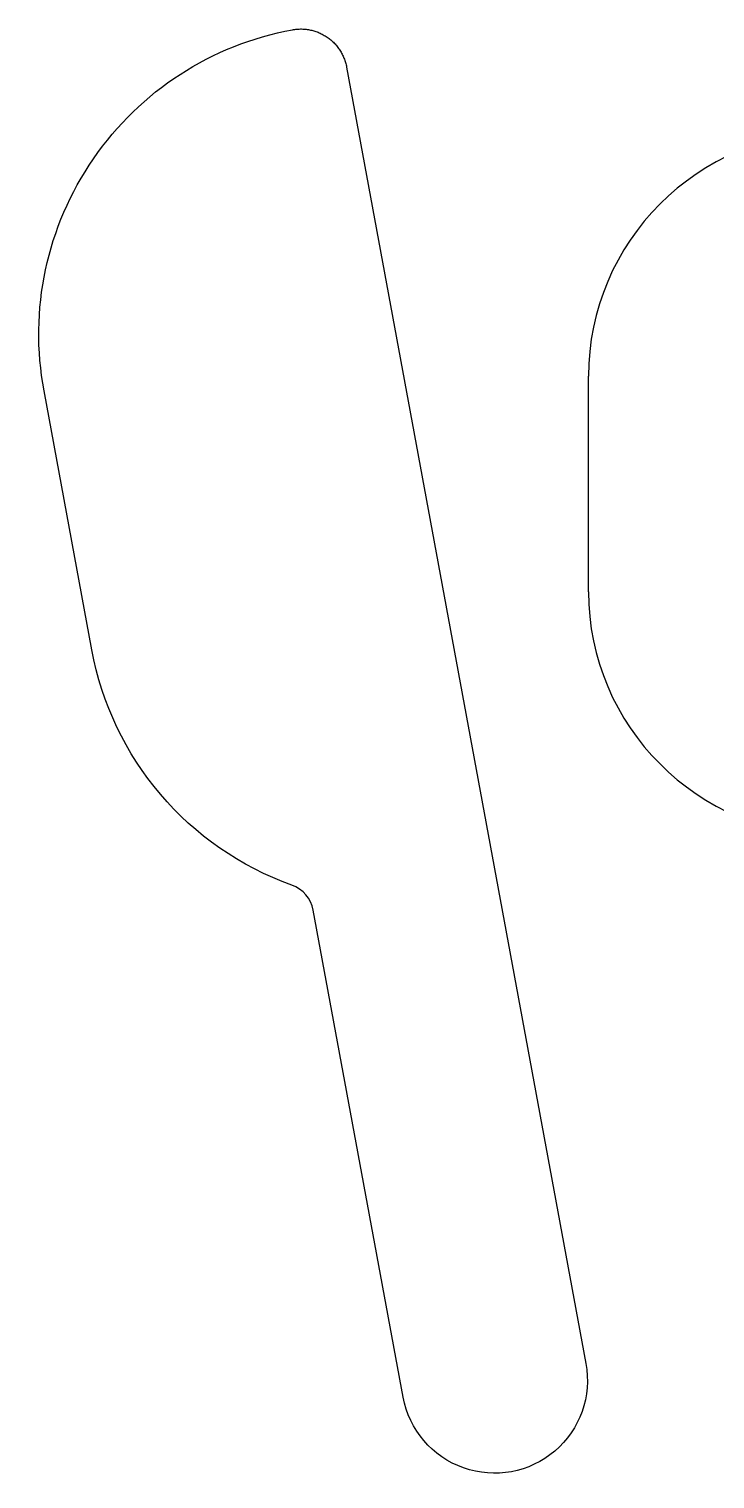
# Model space of a CAD drawing. Extents: x -770 to 754, y -86 to 233.
# Drawn here: x -564.13 to -555.66, y -7.49 to 10.41 of the extents above; entities that cross this region are included whole.
import ezdxf

# ---------------------------------------------------------------- set-up
doc = ezdxf.new("R2010")
doc.units = 0
doc.layers.add('2D_ACR_PLOT$ENGRAVING', color=1, linetype='CONTINUOUS')

msp = doc.modelspace()

# ---------------------------------------------------------------- linework, layer by layer
at = {"layer": '2D_ACR_PLOT$ENGRAVING'}
for p, q in [((-560.968, 10.378), (-560.875, 10.396)), ((-560.875, 10.396), (-560.861, 10.398)), ((-560.861, 10.398), (-560.847, 10.401)), ((-560.847, 10.401), (-560.833, 10.402)), ((-560.833, 10.402), (-560.818, 10.404)), ((-560.818, 10.404), (-560.804, 10.405)), ((-560.804, 10.405), (-560.79, 10.405)), ((-560.79, 10.405), (-560.776, 10.406)), ((-560.776, 10.406), (-560.762, 10.406)), ((-560.762, 10.406), (-560.748, 10.405)), ((-560.748, 10.405), (-560.734, 10.405)), ((-560.734, 10.405), (-560.72, 10.404)), ((-560.72, 10.404), (-560.706, 10.402)), ((-560.706, 10.402), (-560.692, 10.4)), ((-560.692, 10.4), (-560.678, 10.398)), ((-560.678, 10.398), (-560.665, 10.396)), ((-560.665, 10.396), (-560.651, 10.393)), ((-560.651, 10.393), (-560.637, 10.39)), ((-560.637, 10.39), (-560.624, 10.387)), ((-560.624, 10.387), (-560.61, 10.383)), ((-560.61, 10.383), (-560.597, 10.379)), ((-561.601, 10.187), (-561.513, 10.221)), ((-561.513, 10.221), (-561.425, 10.252)), ((-561.425, 10.252), (-561.335, 10.282)), ((-561.335, 10.282), (-561.245, 10.309)), ((-561.245, 10.309), (-561.154, 10.334)), ((-561.154, 10.334), (-561.061, 10.357)), ((-561.061, 10.357), (-560.968, 10.378)), ((-560.597, 10.379), (-560.584, 10.374)), ((-560.584, 10.374), (-560.57, 10.37)), ((-560.57, 10.37), (-560.557, 10.365)), ((-560.557, 10.365), (-560.544, 10.359)), ((-560.544, 10.359), (-560.531, 10.353)), ((-560.531, 10.353), (-560.519, 10.347)), ((-560.519, 10.347), (-560.506, 10.341)), ((-560.506, 10.341), (-560.494, 10.334)), ((-560.494, 10.334), (-560.481, 10.327)), ((-560.481, 10.327), (-560.469, 10.32)), ((-560.469, 10.32), (-560.457, 10.312)), ((-560.457, 10.312), (-560.445, 10.305)), ((-560.445, 10.305), (-560.434, 10.296)), ((-560.434, 10.296), (-560.422, 10.288)), ((-560.422, 10.288), (-560.411, 10.279)), ((-560.411, 10.279), (-560.4, 10.27)), ((-560.4, 10.27), (-560.39, 10.261)), ((-560.39, 10.261), (-560.379, 10.251)), ((-560.379, 10.251), (-560.369, 10.242)), ((-560.369, 10.242), (-560.359, 10.232)), ((-560.359, 10.232), (-560.349, 10.221)), ((-560.349, 10.221), (-560.34, 10.211)), ((-560.34, 10.211), (-560.331, 10.2)), ((-562.023, 9.989), (-561.941, 10.032)), ((-561.941, 10.032), (-561.857, 10.074)), ((-561.857, 10.074), (-561.773, 10.114)), ((-561.773, 10.114), (-561.687, 10.152)), ((-561.687, 10.152), (-561.601, 10.187)), ((-560.331, 10.2), (-560.322, 10.19)), ((-560.322, 10.19), (-560.313, 10.179)), ((-560.313, 10.179), (-560.305, 10.167)), ((-560.305, 10.167), (-560.297, 10.156)), ((-560.297, 10.156), (-560.289, 10.144)), ((-560.289, 10.144), (-560.282, 10.132)), ((-560.282, 10.132), (-560.275, 10.12)), ((-560.275, 10.12), (-560.268, 10.108)), ((-560.268, 10.108), (-560.261, 10.096)), ((-560.261, 10.096), (-560.255, 10.083)), ((-560.255, 10.083), (-560.249, 10.071)), ((-560.249, 10.071), (-560.243, 10.058)), ((-560.243, 10.058), (-560.238, 10.045)), ((-560.238, 10.045), (-560.233, 10.032)), ((-560.233, 10.032), (-560.228, 10.018)), ((-562.34, 9.794), (-562.262, 9.846)), ((-562.262, 9.846), (-562.184, 9.895)), ((-562.184, 9.895), (-562.104, 9.943)), ((-562.104, 9.943), (-562.023, 9.989)), ((-560.228, 10.018), (-560.224, 10.005)), ((-560.224, 10.005), (-560.22, 9.991)), ((-560.22, 9.991), (-560.216, 9.978)), ((-560.216, 9.978), (-560.212, 9.964)), ((-560.212, 9.964), (-560.209, 9.95)), ((-560.209, 9.95), (-560.207, 9.936)), ((-560.207, 9.936), (-557.251, -6.067)), ((-562.564, 9.628), (-562.49, 9.685)), ((-562.49, 9.685), (-562.416, 9.741)), ((-562.416, 9.741), (-562.34, 9.794)), ((-562.776, 9.446), (-562.707, 9.508)), ((-562.707, 9.508), (-562.636, 9.569)), ((-562.636, 9.569), (-562.564, 9.628)), ((-562.975, 9.247), (-562.91, 9.315)), ((-562.91, 9.315), (-562.844, 9.381)), ((-562.844, 9.381), (-562.776, 9.446)), ((-563.1, 9.106), (-563.038, 9.177)), ((-563.038, 9.177), (-562.975, 9.247)), ((-563.276, 8.881), (-563.219, 8.958)), ((-563.219, 8.958), (-563.16, 9.033)), ((-563.16, 9.033), (-563.1, 9.106)), ((-563.331, 8.803), (-563.276, 8.881)), ((-557.221, 6.119), (-557.221, 3.459)), ((-563.351, 2.743), (-563.941, 5.94)), ((-559.507, -6.484), (-560.617, -0.472))]:
    msp.add_line(p, q, dxfattribs=at)
for centre, radius, start, end in [((-554.2, 6.11), 3.02, 90.1677, 179.8323), ((-554.2, 3.468), 3.02, 180.1677, 269.8323), ((-561.017, -0.545), 0.406, 10.4624, 70.3231)]:
    msp.add_arc(centre, radius, start, end, dxfattribs=at)
at = {"layer": '2D_ACR_PLOT$ENGRAVING', "extrusion": (0, 0, -1)}
for centre, radius, start, end in [((560.206, 6.64), 3.801, 349.3852, 34.6882), ((559.596, 3.432), 3.818, 289.656, 349.6011), ((558.379, -6.276), 1.147, 169.5332, 349.5415)]:
    msp.add_arc(centre, radius, start, end, dxfattribs=at)

doc.saveas('drawing.dxf')
